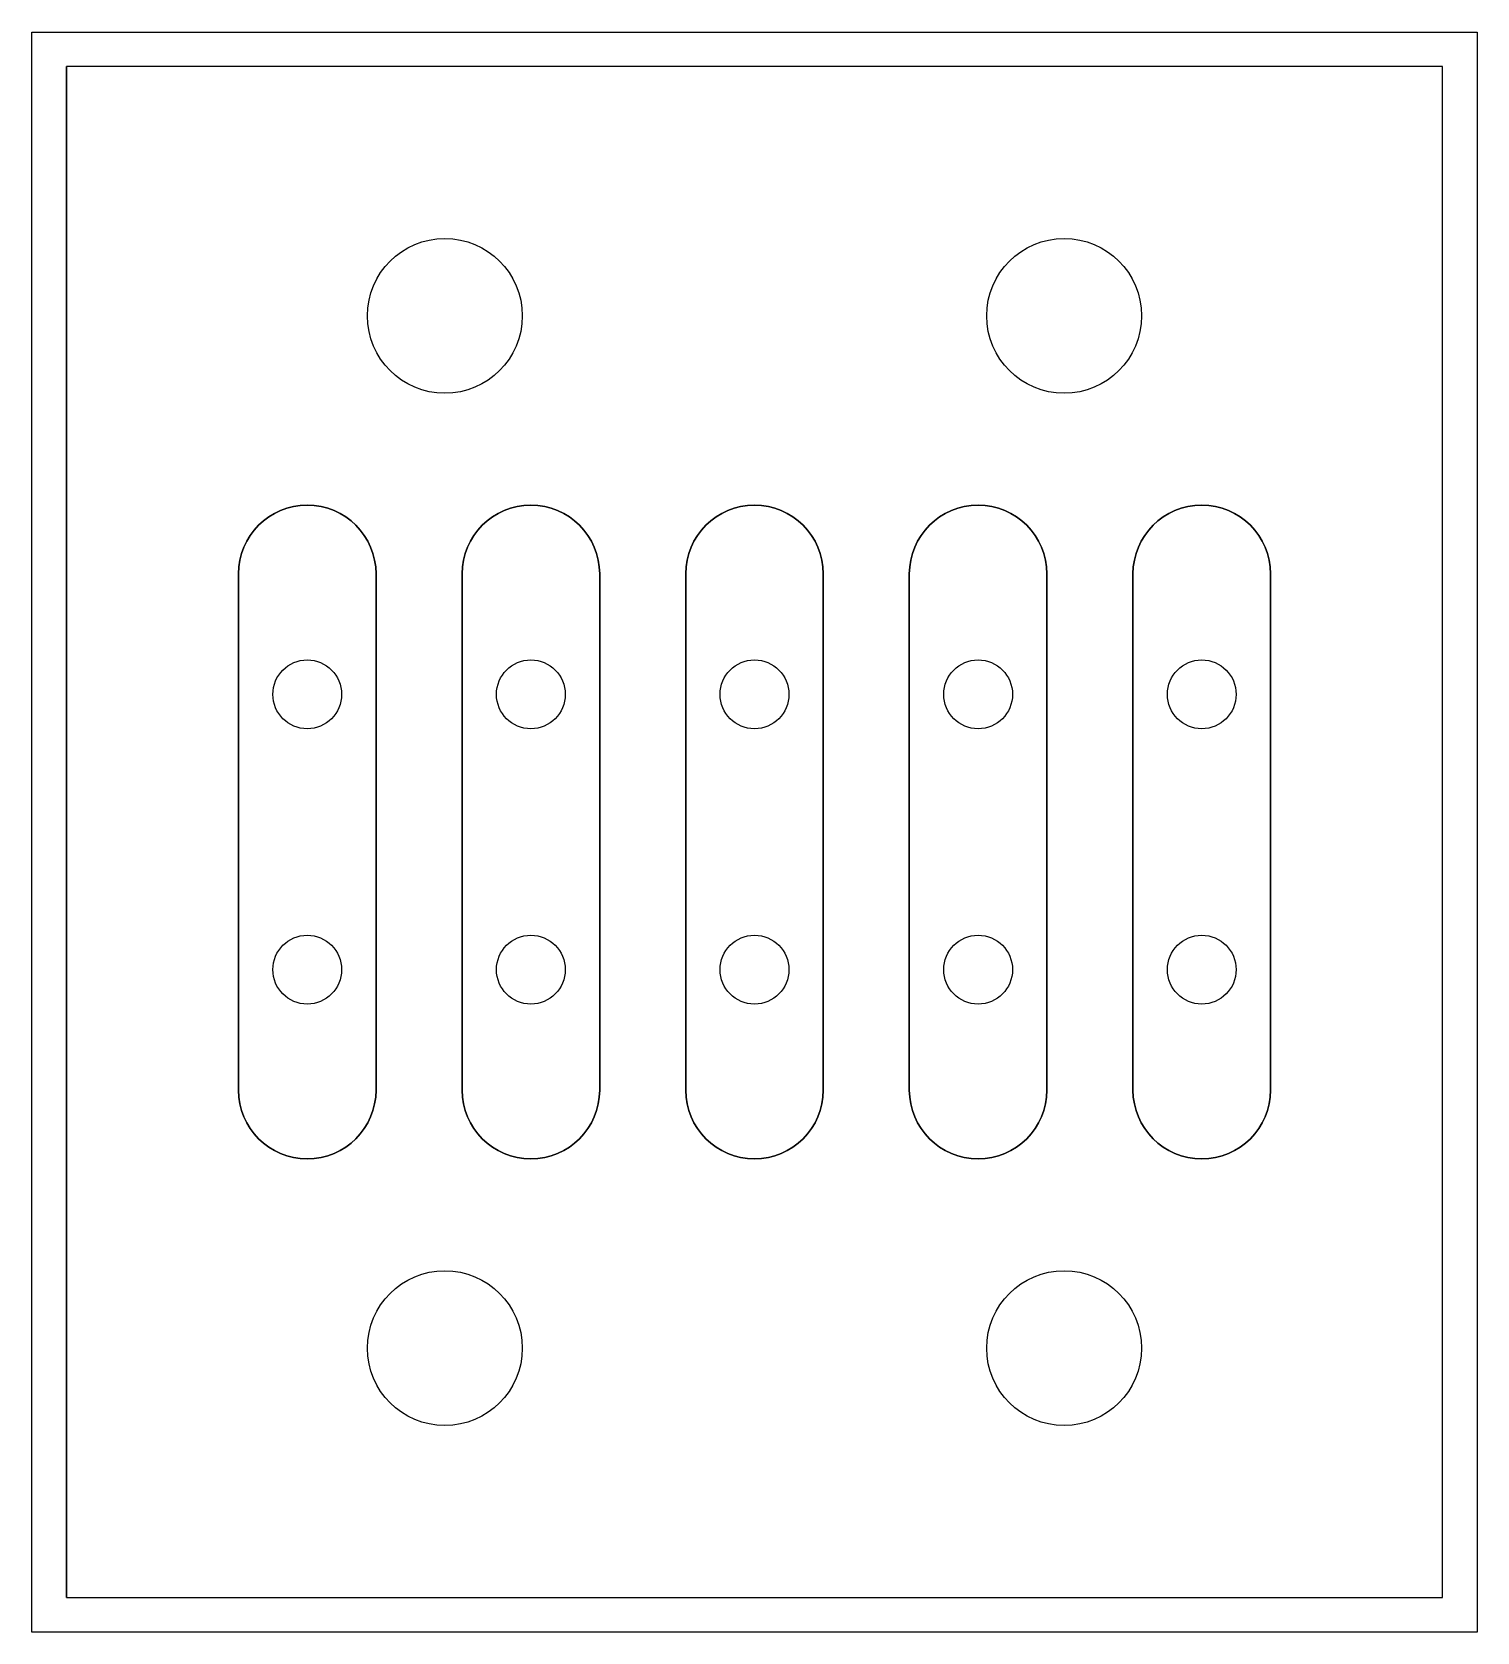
# Model space of a CAD drawing. Header units: centimetres. Extents: x 2.25 to 6.45, y 3.93 to 8.58.
import ezdxf

# ---------------------------------------------------------------- set-up
doc = ezdxf.new("R2010")
doc.units = ezdxf.units.CM
doc.header["$MEASUREMENT"] = 0
doc.layers.add('suppFig_hydrogelPillarSketch v1_0', color=7, linetype='Continuous')

msp = doc.modelspace()

# ---------------------------------------------------------------- linework, layer by layer
at = {"layer": 'suppFig_hydrogelPillarSketch v1_0'}
for p, q in [((2.25, 8.575), (6.45, 8.575)), ((2.25, 3.925), (2.25, 8.575)), ((6.45, 8.575), (6.45, 3.925)), ((6.45, 8.575), (6.45, 3.925)), ((2.35, 8.475), (2.35, 4.025)), ((6.35, 8.475), (2.35, 8.475)), ((2.35, 4.025), (2.35, 8.475)), ((6.35, 8.475), (2.35, 8.475)), ((6.35, 4.025), (6.35, 8.475)), ((6.35, 4.025), (6.35, 8.475)), ((2.85, 7), (2.85, 5.5)), ((2.85, 5.5), (2.85, 7)), ((3.25, 7), (3.25, 5.5)), ((3.25, 5.5), (3.25, 7)), ((3.5, 5.5), (3.5, 7)), ((3.5, 7), (3.5, 5.5)), ((3.9, 7), (3.9, 5.5)), ((3.9, 5.5), (3.9, 7)), ((4.15, 7), (4.15, 5.5)), ((4.15, 5.5), (4.15, 7)), ((4.55, 5.5), (4.55, 7)), ((4.55, 7), (4.55, 5.5)), ((4.8, 7), (4.8, 5.5)), ((4.8, 5.5), (4.8, 7)), ((5.2, 7), (5.2, 5.5)), ((5.2, 5.5), (5.2, 7)), ((5.45, 5.5), (5.45, 7)), ((5.45, 7), (5.45, 5.5)), ((5.85, 7), (5.85, 5.5)), ((5.85, 5.5), (5.85, 7)), ((2.35, 4.025), (6.35, 4.025)), ((2.35, 4.025), (6.35, 4.025)), ((6.45, 3.925), (2.25, 3.925))]:
    msp.add_line(p, q, dxfattribs=at)
for centre, radius in [((3.45, 7.75), 0.225), ((3.45, 7.75), 0.225), ((5.25, 7.75), 0.225), ((5.25, 7.75), 0.225), ((3.05, 6.65), 0.1), ((3.7, 6.65), 0.1), ((4.35, 6.65), 0.1), ((5, 6.65), 0.1), ((5.65, 6.65), 0.1), ((3.05, 5.85), 0.1), ((3.7, 5.85), 0.1), ((4.35, 5.85), 0.1), ((5, 5.85), 0.1), ((5.65, 5.85), 0.1), ((3.45, 4.75), 0.225), ((5.25, 4.75), 0.225)]:
    msp.add_circle(centre, radius, dxfattribs=at)
for centre, start, end in [((3.05, 7), 0, 180), ((3.7, 7), 0, 180), ((4.35, 7), 0, 180), ((5, 7), 0, 180), ((5.65, 7), 0, 180), ((3.05, 5.5), 180, 0), ((3.7, 5.5), 180, 0), ((4.35, 5.5), 180, 0), ((5, 5.5), 180, 0), ((5.65, 5.5), 180, 0)]:
    msp.add_arc(centre, 0.2, start, end, dxfattribs=at)
at = {"layer": 'suppFig_hydrogelPillarSketch v1_0', "extrusion": (0, 0, -1)}
for centre, start, end in [((-3.05, 7), 0, 180), ((-3.7, 7), 0, 180), ((-4.35, 7), 0, 180), ((-5, 7), 0, 180), ((-5.65, 7), 0, 180), ((-3.05, 5.5), 180, 0), ((-3.7, 5.5), 180, 0), ((-4.35, 5.5), 180, 0), ((-5, 5.5), 180, 0), ((-5.65, 5.5), 180, 360)]:
    msp.add_arc(centre, 0.2, start, end, dxfattribs=at)

doc.saveas('drawing.dxf')
